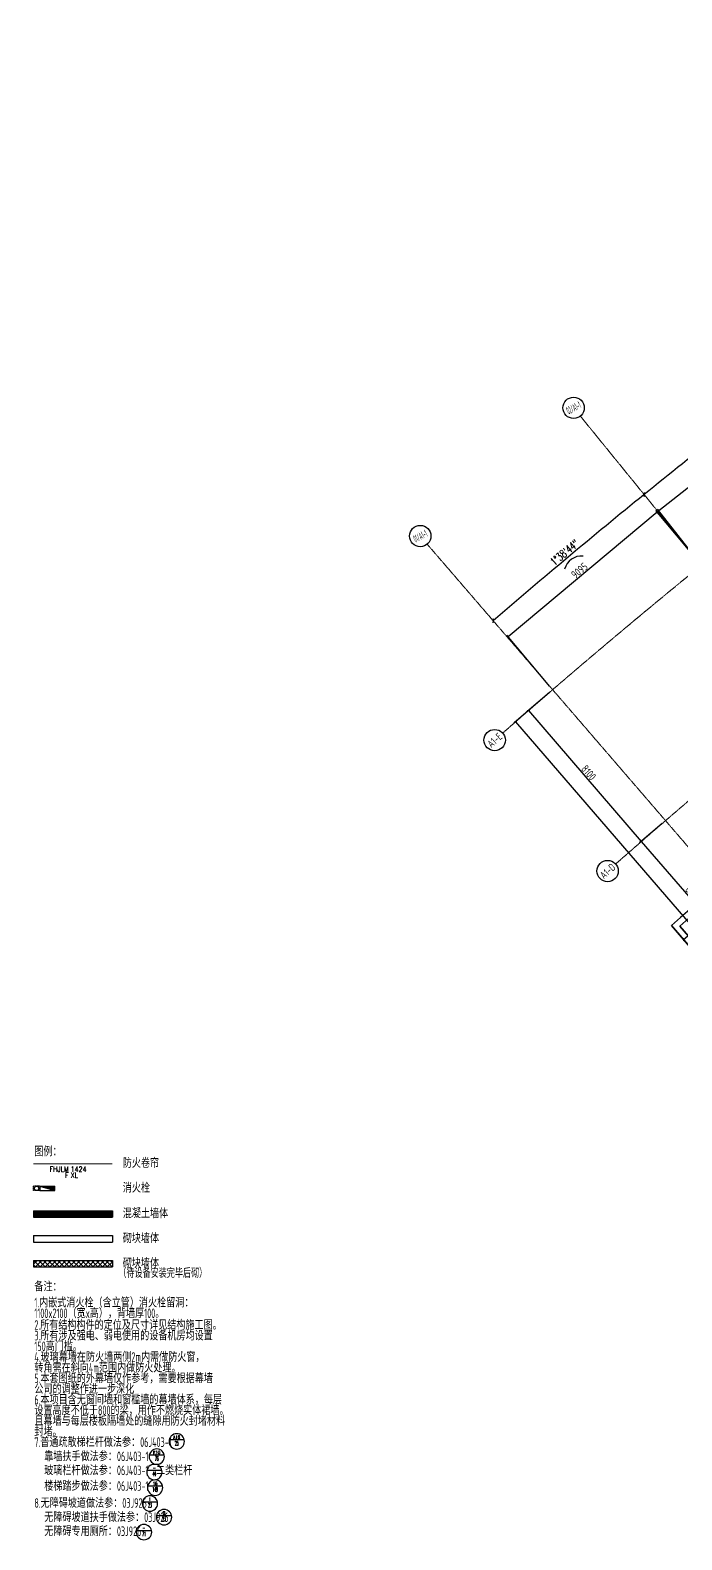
# Model space of a CAD drawing. Header units: millimetres. Extents: x 0 to 12110233, y -6694180 to 0.
# Drawn here: x 11547548 to 11578062, y -6494089 to -6423342 of the extents above; entities that cross this region are included whole.
import ezdxf
from ezdxf.enums import TextEntityAlignment as Align

# ---------------------------------------------------------------- set-up
doc = ezdxf.new("R2010")
doc.units = ezdxf.units.MM
doc.header["$LTSCALE"] = 10
for name, pattern in [('A1-RG-AXIS-3~4F$0$CENTER', [50.8, 31.75, -6.35, 6.35, -6.35]), ('DASHED2', [0.375, 0.25, -0.125]), ('HIDDEN', [0.375, 0.25, -0.125])]:
    doc.linetypes.add(name, pattern=pattern)
for name, color, linetype in [('A-DIMS-100', 1, 'Continuous'), ('A-EQPM', 55, 'Continuous'), ('A-HATH-GRAY', 8, 'Continuous'), ('A-STRS', 50, 'Continuous'), ('A-SYMB', 4, 'Continuous'), ('A-SYMB-AREA', 4, 'Continuous'), ('A-SYMB-DOOR', 3, 'Continuous'), ('A-SYMB-DOOR1', 3, 'Continuous'), ('A-SYMB-DOOR2', 3, 'Continuous'), ('A-SYMB-DOOR3', 3, 'Continuous'), ('A-SYMB-NAME', 4, 'Continuous'), ('A-WALL-CONC', 6, 'Continuous'), ('A1-RG-AXIS-3~4F$0$A-DIMS-100', 1, 'Continuous'), ('A1-RG-AXIS-3~4F$0$A-SYMB-NAME', 13, 'Continuous'), ('A1-RG-AXIS-3~4F$0$A2-RG-AXIS-150$0$A-DIMS-100', 1, 'Continuous'), ('A1-RG-AXIS-3~4F$0$A2-RG-AXIS-150$0$A-SYMB', 4, 'Continuous'), ('A1-RI-F3$0$A-DIMS-1：100', 1, 'Continuous'), ('A1-RI-F3$0$A-TEXT1', 4, 'Continuous'), ('A1-RI-F3$0$A1-RI-F3$0$A-DETL-PEN2', 233, 'Continuous'), ('A1-RI-F3$0$Crescent canopy$0$A-DETL-PEN2', 233, 'Continuous')]:
    doc.layers.add(name, color=color, linetype=linetype)
doc.layers.add('A1-RG-AXIS-3~4F$0$A-GRID', color=1, linetype='A1-RG-AXIS-3~4F$0$CENTER', lineweight=9)
doc.styles.add('A1-RG-AXIS-3~4F$0$A1-RG-AXIS$0$XD2008', font='xd-hzs.shx', dxfattribs={"width": 0.7, "bigfont": 'xd-hztxt.shx'})
doc.styles.add('A1-RG-AXIS-3~4F$0$A2-RG-AXIS-150$0$XD2008', font='romans.shx', dxfattribs={"width": 0.7})
doc.styles.add('A1-RG-AXIS-3~4F$0$XD2008', font='xd-hzs.shx', dxfattribs={"width": 0.7, "bigfont": 'xd-hztxt.shx'})
doc.styles.add('A1-RI-F3$0$ECADI', font='gbeitc.shx', dxfattribs={"width": 0.7, "bigfont": 'gbcbig.shx'})
doc.styles.add('A1-RI-F3$0$XD2008', font='xd-hzs.shx', dxfattribs={"width": 0.7, "bigfont": 'xd-hztxt.shx'})
doc.styles.add('ECADI', font='hzs.shx', dxfattribs={"width": 0.7, "bigfont": 'hztxt.shx'})
doc.styles.add('ECADI-TXT', font='simplex.shx', dxfattribs={"bigfont": 'hztxt.shx'})
doc.dimstyles.new('A1-RG-AXIS-3~4F$0$A2-RG-AXIS-150$0$XD100', dxfattribs={"dimscale": 100, "dimtxt": 5.5, "dimasz": 1.5, "dimexe": 1, "dimexo": 2, "dimgap": 0.5, "dimtad": 1, "dimdec": 0, "dimdsep": 46, "dimtxsty": 'A1-RG-AXIS-3~4F$0$A2-RG-AXIS-150$0$XD2008', "dimblk": 'A1-RG-AXIS-3~4F$0$A2-RG-AXIS-150$0$_ArchTick', "dimcen": 2.5, "dimclrt": 4, "dimaunit": 1, "dimadec": 3, "dimazin": 0, "dimtfac": 1, "dimtdec": 0, "dimtix": 1, "dimtmove": 0, "dimatfit": 3, "dimfxl": 0, "dimtolj": 1, "dimtzin": 0, "dimarcsym": 0})
doc.dimstyles.new('A1-RG-AXIS-3~4F$0$XD100$0', dxfattribs={"dimscale": 100, "dimtxt": 5.5, "dimasz": 1, "dimexe": 1, "dimexo": 2, "dimgap": 0.5, "dimtad": 1, "dimdec": 0, "dimdsep": 46, "dimtxsty": 'A1-RG-AXIS-3~4F$0$XD2008', "dimblk": 'A1-RG-AXIS-3~4F$0$_ArchTick', "dimblk1": 'A1-RG-AXIS-3~4F$0$_ArchTick', "dimblk2": 'A1-RG-AXIS-3~4F$0$_ArchTick', "dimsah": 1, "dimcen": 2.5, "dimclrt": 4, "dimazin": 0, "dimtfac": 1, "dimtdec": 0, "dimtix": 1, "dimtmove": 0, "dimatfit": 3, "dimfxl": 0, "dimtolj": 1, "dimtzin": 0, "dimarcsym": 0})
doc.dimstyles.new('A1-RI-F3$0$XD100$0', dxfattribs={"dimscale": 100, "dimtxt": 3.5, "dimasz": 2, "dimexe": 1, "dimexo": 2, "dimgap": 1, "dimtad": 1, "dimdec": 0, "dimdsep": 46, "dimtxsty": 'A1-RI-F3$0$XD2008', "dimblk1": 'A1-RI-F3$0$_ArchTick', "dimblk2": 'A1-RI-F3$0$_ArchTick', "dimsah": 1, "dimcen": 2.5, "dimclrd": 1, "dimclre": 1, "dimclrt": 4, "dimaunit": 1, "dimadec": 0, "dimazin": 0, "dimtfac": 1, "dimtdec": 0, "dimtix": 1, "dimtmove": 2, "dimatfit": 3, "dimfxl": 0, "dimtolj": 1, "dimtzin": 0, "dimarcsym": 0})

# ---------------------------------------------------------------- blocks, each defined once
blk = doc.blocks.new('A1-RG-AXIS-3~4F$0$_ArchTick')
at = {"color": 0, "linetype": 'ByBlock', "const_width": 0.4}
blk.add_lwpolyline([(-0.5, -0.5), (0.5, 0.5)], dxfattribs=at)
blk = doc.blocks.new('*D706')
at = {"layer": 'A1-RG-AXIS-3~4F$0$A-DIMS-100', "color": 0, "lineweight": -2}
for p, q in [((11571862, -6454379), (11570195, -6455815)), ((11570271, -6455750), (11588352, -6476735)), ((11589943, -6475365), (11588276, -6476801))]:
    blk.add_line(p, q, dxfattribs=at)
at = {"layer": 'A1-RG-AXIS-3~4F$0$A-DIMS-100', "color": 0, "lineweight": -2, "xscale": 100, "yscale": 100, "zscale": 100}
for p, rotation in [((11570271, -6455750), 130.7474706807866), ((11588352, -6476735), 310.7474706807866)]:
    blk.add_blockref('A1-RG-AXIS-3~4F$0$_ArchTick', p, dxfattribs=dict(at, rotation=rotation))
at = {"layer": 'A1-RG-AXIS-3~4F$0$A-DIMS-100', "color": 4, "insert": (11579491, -6466088), "char_height": 375, "attachment_point": 5, "rotation": 310.74747, "style": 'A1-RG-AXIS-3~4F$0$XD2008'}
blk.add_mtext('\\A1;27700', dxfattribs=at)
blk = doc.blocks.new('*D708')
at = {"layer": 'A1-RG-AXIS-3~4F$0$A-DIMS-100', "color": 0, "lineweight": -2}
for p, q in [((11577150, -6460515), (11576089, -6461429)), ((11576165, -6461363), (11580668, -6466592)), ((11581653, -6465743), (11580592, -6466657))]:
    blk.add_line(p, q, dxfattribs=at)
at = {"layer": 'A1-RG-AXIS-3~4F$0$A-DIMS-100', "color": 0, "lineweight": -2, "xscale": 100, "yscale": 100, "zscale": 100}
for p, rotation in [((11576165, -6461363), 130.738476582275), ((11580668, -6466592), 310.738476582275)]:
    blk.add_blockref('A1-RG-AXIS-3~4F$0$_ArchTick', p, dxfattribs=dict(at, rotation=rotation))
at = {"layer": 'A1-RG-AXIS-3~4F$0$A-DIMS-100', "color": 4, "insert": (11578596, -6463822), "char_height": 375, "attachment_point": 5, "rotation": 310.73848, "style": 'A1-RG-AXIS-3~4F$0$XD2008'}
blk.add_mtext('\\A1;6900', dxfattribs=at)
blk = doc.blocks.new('*D709')
at = {"layer": 'A1-RG-AXIS-3~4F$0$A-DIMS-100', "color": 0, "lineweight": -2}
for p, q in [((11571864, -6454377), (11570803, -6455291)), ((11570879, -6455226), (11576165, -6461363)), ((11577150, -6460515), (11576089, -6461429))]:
    blk.add_line(p, q, dxfattribs=at)
at = {"layer": 'A1-RG-AXIS-3~4F$0$A-DIMS-100', "color": 0, "lineweight": -2, "xscale": 100, "yscale": 100, "zscale": 100}
for p, rotation in [((11570879, -6455226), 130.7384765822831), ((11576165, -6461363), 310.7384765822831)]:
    blk.add_blockref('A1-RG-AXIS-3~4F$0$_ArchTick', p, dxfattribs=dict(at, rotation=rotation))
at = {"layer": 'A1-RG-AXIS-3~4F$0$A-DIMS-100', "color": 4, "insert": (11573702, -6458140), "char_height": 375, "attachment_point": 5, "rotation": 310.73848, "style": 'A1-RG-AXIS-3~4F$0$XD2008'}
blk.add_mtext('\\A1;8100', dxfattribs=at)
blk = doc.blocks.new('*D728')
at = {"layer": 'A1-RG-AXIS-3~4F$0$A-DIMS-100', "color": 0, "lineweight": -2}
for p, q in [((11584122, -6440237), (11576983, -6445871)), ((11586004, -6442621), (11584061, -6440159)), ((11578864, -6448255), (11576921, -6445793))]:
    blk.add_line(p, q, dxfattribs=at)
at = {"layer": 'A1-RG-AXIS-3~4F$0$A-DIMS-100', "color": 0, "lineweight": -2, "xscale": 100, "yscale": 100, "zscale": 100}
for p, rotation in [((11584122, -6440237), 38.27934306320378), ((11576983, -6445871), 218.2793430632038)]:
    blk.add_blockref('A1-RG-AXIS-3~4F$0$_ArchTick', p, dxfattribs=dict(at, rotation=rotation))
at = {"layer": 'A1-RG-AXIS-3~4F$0$A-DIMS-100', "color": 4, "insert": (11580406, -6442868), "char_height": 375, "attachment_point": 5, "rotation": 38.27934, "style": 'A1-RG-AXIS-3~4F$0$XD2008'}
blk.add_mtext('\\A1;9095', dxfattribs=at)
blk = doc.blocks.new('*D730')
at = {"layer": 'A1-RG-AXIS-3~4F$0$A-DIMS-100', "color": 0, "lineweight": -2}
for p, q in [((11576910, -6445929), (11569936, -6451766)), ((11578860, -6448259), (11576846, -6445852)), ((11571885, -6454095), (11569871, -6451689))]:
    blk.add_line(p, q, dxfattribs=at)
at = {"layer": 'A1-RG-AXIS-3~4F$0$A-DIMS-100', "color": 0, "lineweight": -2, "xscale": 100, "yscale": 100, "zscale": 100}
for p, rotation in [((11576910, -6445929), 39.92476147491337), ((11569936, -6451766), 219.9247614749133)]:
    blk.add_blockref('A1-RG-AXIS-3~4F$0$_ArchTick', p, dxfattribs=dict(at, rotation=rotation))
at = {"layer": 'A1-RG-AXIS-3~4F$0$A-DIMS-100', "color": 4, "insert": (11573270, -6448665), "char_height": 375, "attachment_point": 5, "rotation": 39.92476, "style": 'A1-RG-AXIS-3~4F$0$XD2008'}
blk.add_mtext('\\A1;9095', dxfattribs=at)
blk = doc.blocks.new('A1-RG-AXIS-3~4F$0$A2-RG-AXIS-150$0$_ArchTick')
at = {"color": 0, "linetype": 'ByBlock', "const_width": 0.4}
blk.add_lwpolyline([(-0.5, -0.5), (0.5, 0.5)], dxfattribs=at)
blk = doc.blocks.new('*D729')
at = {"layer": 'A1-RG-AXIS-3~4F$0$A2-RG-AXIS-150$0$A-DIMS-100', "color": 0, "lineweight": -2, "ltscale": 3}
blk.add_arc((11778732, -6694179), 320963, 127.45663, 129.10205, dxfattribs=at)
at = {"layer": 'A1-RG-AXIS-3~4F$0$A2-RG-AXIS-150$0$A-DIMS-100', "color": 0, "lineweight": -2, "ltscale": 3, "xscale": 150, "yscale": 150, "zscale": 150}
for p, rotation in [((11583535, -6439394), 37.45663385731404), ((11576299, -6445104), 219.1020522690398)]:
    blk.add_blockref('A1-RG-AXIS-3~4F$0$A2-RG-AXIS-150$0$_ArchTick', p, dxfattribs=dict(at, rotation=rotation))
at = {"layer": 'A1-RG-AXIS-3~4F$0$A2-RG-AXIS-150$0$A-DIMS-100', "color": 4, "ltscale": 3, "insert": (11579727, -6442008), "char_height": 375, "attachment_point": 5, "rotation": 38.27934, "style": 'A1-RG-AXIS-3~4F$0$A2-RG-AXIS-150$0$XD2008'}
blk.add_mtext('\\A1;1°38\'44"', dxfattribs=at)
blk = doc.blocks.new('*D731')
at = {"layer": 'A1-RG-AXIS-3~4F$0$A2-RG-AXIS-150$0$A-DIMS-100', "color": 0, "lineweight": -2, "ltscale": 3}
blk.add_arc((11778732, -6694179), 320963, 129.10205, 130.74747, dxfattribs=at)
at = {"layer": 'A1-RG-AXIS-3~4F$0$A2-RG-AXIS-150$0$A-DIMS-100', "color": 0, "lineweight": -2, "ltscale": 3, "xscale": 150, "yscale": 150, "zscale": 150}
for p, rotation in [((11576299, -6445104), 39.10205226903962), ((11569231, -6451019), 220.747470680773)]:
    blk.add_blockref('A1-RG-AXIS-3~4F$0$A2-RG-AXIS-150$0$_ArchTick', p, dxfattribs=dict(at, rotation=rotation))
at = {"layer": 'A1-RG-AXIS-3~4F$0$A2-RG-AXIS-150$0$A-DIMS-100', "color": 4, "ltscale": 3, "insert": (11572569, -6447826), "char_height": 375, "attachment_point": 5, "rotation": 39.92476, "style": 'A1-RG-AXIS-3~4F$0$A2-RG-AXIS-150$0$XD2008'}
blk.add_mtext('\\A1;1°38\'44"', dxfattribs=at)
blk = doc.blocks.new('A1-RG-AXIS-3~4F$0$A1zhouhao')
at = {"color": 13}
blk.add_circle((11937809, -6402822), 500, dxfattribs=at)
at = {"style": 'A1-RG-AXIS-3~4F$0$A1-RG-AXIS$0$XD2008', "width": 0.7}
blk.add_attdef('GRID', text='', height=500, dxfattribs=at).set_placement((11937809, -6402822), align=Align.MIDDLE)
blk = doc.blocks.new('A1-RI-F3$0$A1-RI-F3$0$CRESCENT')
at = {"layer": 'A1-RI-F3$0$A1-RI-F3$0$A-DETL-PEN2'}
for p, q in [((560229, 652416), (572444, 638239)), ((560630, 652388), (572472, 638643))]:
    blk.add_line(p, q, dxfattribs=at)
for radius, start, end in [(319552, 127.92821, 131.19384), (319267, 127.93148, 131.14309)]:
    blk.add_arc((770689, 411957), radius, start, end, dxfattribs=at)
blk = doc.blocks.new('A1-RI-F3$0$_ArchTick')
at = {"color": 0, "linetype": 'ByBlock', "const_width": 0.4}
blk.add_lwpolyline([(-0.5, -0.5), (0.5, 0.5)], dxfattribs=at)
blk = doc.blocks.new('*D533')
at = {"layer": 'A1-RI-F3$0$A-DIMS-1：100', "color": 1, "linetype": 'ByBlock', "lineweight": -2}
for p, q in [((11578148, -6465960), (11580414, -6463995)), ((11579973, -6463486), (11580480, -6464071)), ((11577706, -6465451), (11578213, -6466036))]:
    blk.add_line(p, q, dxfattribs=at)
at = {"layer": 'A1-RI-F3$0$A-DIMS-1：100', "color": 1, "linetype": 'ByBlock', "lineweight": -2, "xscale": 100, "yscale": 100, "zscale": 100}
for p, rotation in [((11580414, -6463995), 40.92488334424444), ((11578148, -6465960), 220.9248833442444)]:
    blk.add_blockref('A1-RI-F3$0$_ArchTick', p, dxfattribs=dict(at, rotation=rotation))
at = {"layer": 'A1-RI-F3$0$A-DIMS-1：100', "color": 4, "linetype": 'ByBlock', "insert": (11579101, -6464770), "char_height": 350, "attachment_point": 5, "rotation": 40.92488, "style": 'A1-RI-F3$0$XD2008'}
blk.add_mtext('\\A1;3000', dxfattribs=at)
blk = doc.blocks.new('A1-RI-F3$0$Crescent canopy$0$CRESCENT')
at = {"layer": 'A1-RI-F3$0$Crescent canopy$0$A-DETL-PEN2'}
for p, q in [((562190, 650141), (560230, 652415)), ((562404, 650330), (560630, 652387))]:
    blk.add_line(p, q, dxfattribs=at)
for radius, start, end in [(318434, 127.92538, 131.20248), (318149, 127.92865, 131.15156)]:
    blk.add_arc((769989, 412830), radius, start, end, dxfattribs=at)
blk = doc.blocks.new('ECADI-TAG-ROOM')
at = {"layer": 'A-SYMB-AREA', "style": 'ECADI', "width": 0.7}
blk.add_attdef('340M2', text='', height=2.5, dxfattribs=at).set_placement((7.17, -1.75), align=Align.MIDDLE_LEFT)
at = {"layer": 'A-SYMB-NAME', "style": 'ECADI', "width": 0.7}
blk.add_attdef('CHINESENAME', (-5.13, 0.09), '', height=4.5, dxfattribs=at)
blk = doc.blocks.new('ECADI-TAG-DOOR')
at = {"layer": 'A-SYMB-DOOR', "style": 'ECADI-TXT', "width": 0.7}
for tag, p in [('门窗主编号1', (-6.41, 7.26)), ('门窗主编号2', (2.08, 7.26))]:
    blk.add_attdef(tag, p, '', height=2.5, dxfattribs=at)
at = {"layer": 'A-SYMB-DOOR', "style": 'ECADI-TXT', "width": 0.7, "flags": 1}
for tag, p in [('洞口尺寸(宽X高)', (-6.42, 1.62)), ('备注', (-6.39, -1.21))]:
    blk.add_attdef(tag, p, '', height=2.5, dxfattribs=at)
at = {"layer": 'A-SYMB-DOOR1', "style": 'ECADI-TXT', "width": 0.7}
blk.add_attdef('门窗辅编号1', (-6.41, 4.41), '', height=2.5, dxfattribs=at)
at = {"layer": 'A-SYMB-DOOR2', "style": 'ECADI-TXT', "width": 0.7}
blk.add_attdef('门窗辅编号2', (-2.86, 4.41), '', height=2.5, dxfattribs=at)
at = {"layer": 'A-SYMB-DOOR3', "style": 'ECADI-TXT', "width": 0.7}
blk.add_attdef('门窗辅编号3', (2.32, 4.41), '', height=2.5, dxfattribs=at)
blk = doc.blocks.new('hydrant')
at = {"layer": 'A-EQPM'}
blk.add_hatch(color=256, dxfattribs=at).paths.add_polyline_path([(200, 0), (0, 0), (0, -700)])
for p, q in [((200, 0), (0, 0)), ((0, -700), (0, 0)), ((0, -700), (200, 0)), ((0, -700), (200, -700)), ((200, -700), (200, 0))]:
    blk.add_line(p, q, dxfattribs=at)
at = {"layer": 'A-EQPM', "linetype": 'HIDDEN', "lineweight": -2, "ltscale": 0.2}
for p, q in [((0, -700), (0, -1000)), ((200, -700), (200, -1000)), ((200, -1000), (0, -1000))]:
    blk.add_line(p, q, dxfattribs=at)
at = {"layer": 'A-EQPM'}
blk.add_circle((100, -850), 100, dxfattribs=at)
blk = doc.blocks.new('ECADI-TAG-DWGREF')
at = {"color": 1}
blk.add_line((-5.9, 1.1), (5.9, 1.1), dxfattribs=at)
blk.add_circle((0, 0), 6, dxfattribs=at)
at = {"style": 'ECADI-TXT', "width": 0.7}
blk.add_attdef('88-888', text='', height=2.5, dxfattribs=at).set_placement((0, 0.3), align=Align.TOP_CENTER)
blk.add_attdef('88', text='', height=2.5, dxfattribs=at).set_placement((0, 2.1), align=Align.CENTER)
blk = doc.blocks.new('A1-RG-AXIS-3~4F')
at = {"layer": 'A1-RG-AXIS-3~4F$0$A-GRID', "linetype": 'A1-RG-AXIS-3~4F$0$CENTER', "ltscale": 0.05}
blk.add_lwpolyline([(11682866.1, -6392336.6, 0.1037295), (11569674.9, -6456283.6, 0.1037295)], format="xyb", dxfattribs=at)
for points in [[(11599551.6, -6473713.4), (11573311.8, -6441427.7)], [(11566139, -6447430.3), (11593295, -6478949.3)]]:
    blk.add_lwpolyline(points, dxfattribs=at)
blk.add_arc((11778731.9, -6694178.6), 308600, 107.574373, 131.323037, dxfattribs=at)
at = {"layer": 'A1-RG-AXIS-3~4F$0$A2-RG-AXIS-150$0$A-SYMB', "ltscale": 3}
blk.add_arc((11573373.6, -6448805.4), 824, 85.310644, 165.71288, dxfattribs=at)
at = {"layer": 'A1-RG-AXIS-3~4F$0$A-SYMB-NAME', "linetype": 'ByBlock'}
ref = blk.add_blockref('A1-RG-AXIS-3~4F$0$A1zhouhao', (-1973406.4, -6392145.4), dxfattribs=dict(at, rotation=28.00000001480177))
ref.add_attrib('GRID', '02/A1-1', dxfattribs={"layer": '0', "color": 4, "height": 350, "rotation": 28, "style": 'A1-RG-AXIS-3~4F$0$A1-RG-AXIS$0$XD2008', "width": 0.4}).set_placement((11572996.4, -6441039.7), align=Align.MIDDLE)
ref = blk.add_blockref('A1-RG-AXIS-3~4F$0$A1zhouhao', (-1980590.2, -6398157.3), dxfattribs=dict(at, rotation=28.00000001480177))
ref.add_attrib('GRID', '01/A1-1', dxfattribs={"layer": '0', "color": 4, "height": 350, "rotation": 28, "style": 'A1-RG-AXIS-3~4F$0$A1-RG-AXIS$0$XD2008', "width": 0.4}).set_placement((11565812.6, -6447051.5), align=Align.MIDDLE)
ref = blk.add_blockref('A1-RG-AXIS-3~4F$0$A1zhouhao', (-1626996.4, -9516875.9), dxfattribs=dict(at, rotation=41.26308743724677))
ref.add_attrib('GRID', 'A1-E', dxfattribs={"layer": '0', "color": 4, "height": 350, "rotation": 41.263087, "style": 'A1-RG-AXIS-3~4F$0$A1-RG-AXIS$0$XD2008', "width": 0.7}).set_placement((11569299, -6456613.4), align=Align.MIDDLE)
ref = blk.add_blockref('A1-RG-AXIS-3~4F$0$A1zhouhao', (-1620985.7, -9526129.9), dxfattribs=dict(at, rotation=41.27662153637569))
ref.add_attrib('GRID', 'A1-D', dxfattribs={"layer": '0', "color": 4, "height": 350, "rotation": 41.276622, "style": 'A1-RG-AXIS-3~4F$0$A1-RG-AXIS$0$XD2008', "width": 0.7}).set_placement((11574586.4, -6462750.3), align=Align.MIDDLE)
at = {"layer": 'A1-RG-AXIS-3~4F$0$A-DIMS-100'}
for p1, p2, distance, picture, middle in [((11586127.4, -6442777.8), (11578988.1, -6448411.9), -3236.4, '*D728', (11580405.7, -6442867.9)), ((11578988.1, -6448411.9), (11572013.5, -6454248.7), -3237.7, '*D730', (11573270.5, -6448665.2)), ((11572013.5, -6454248.7), (11590094, -6475234), -2300, '*D706', (11579491.2, -6466087.6)), ((11572015.8, -6454246.7), (11577301.9, -6460384), -1500.7, '*D709', (11573701.7, -6458139.7)), ((11577301.9, -6460384), (11581804.9, -6465612.2), -1500.7, '*D708', (11578596.3, -6463822.5))]:
    dim = blk.add_aligned_dim(p1=p1, p2=p2, distance=distance, dimstyle='A1-RG-AXIS-3~4F$0$XD100$0', override={"dimtxt": 3.75}, dxfattribs=at)
    dim.commit()
    dim.dimension.update_dxf_attribs({"geometry": picture, "text_midpoint": middle})
at = {"layer": 'A1-RG-AXIS-3~4F$0$A2-RG-AXIS-150$0$A-DIMS-100', "ltscale": 3}
for base, line1, line2, picture, middle in [((11581104.8006, -6441273.9052), ((11580653.9597, -6435633.4466), (11605955.9287, -6468659.3414)), ((11599551.6042, -6473713.4241), (11573311.7619, -6441427.6682)), '*D729', (11579727.3288, -6442008.2336)), ((11573924.3771, -6447052.8556), ((11599551.6042, -6473713.4241), (11573311.7619, -6441427.6682)), ((11566138.9669, -6447430.3246), (11593295.0436, -6478949.3167)), '*D731', (11572568.5587, -6447826.4339))]:
    dim = blk.add_angular_dim_2l(base=base, line1=line1, line2=line2, dimstyle='A1-RG-AXIS-3~4F$0$A2-RG-AXIS-150$0$XD100', override={"dimtxt": 3.75, "dimadec": 4}, dxfattribs=at)
    dim.commit()
    dim.dimension.update_dxf_attribs({"geometry": picture, "text_midpoint": middle})
blk = doc.blocks.new('A1-RI-F3')
for name, p in [('A1-RG-AXIS-3~4F', (0, 0)), ('A1-RI-F3$0$Crescent canopy$0$CRESCENT', (11017346, -7117715.9))]:
    blk.add_blockref(name, p)
at = {"layer": 'A1-RI-F3$0$Crescent canopy$0$A-DETL-PEN2'}
blk.add_blockref('A1-RI-F3$0$A1-RI-F3$0$CRESCENT', (11017346, -7117715.9), dxfattribs=at)
at = {"layer": 'A1-RI-F3$0$A-TEXT1', "style": 'A1-RI-F3$0$ECADI', "width": 0.7}
for tag, p in [('（-0.050）', (11743140.2, -6434229.8)), ('（结构标高）', (11749919, -6434229.8))]:
    blk.add_attdef(tag, p, '', height=321.4, dxfattribs=at)
at = {"layer": 'A1-RI-F3$0$A-DIMS-1：100', "linetype": 'ByBlock'}
dim = blk.add_aligned_dim(p1=(11577575.1, -6465299.9), p2=(11579841.9, -6463334.7), distance=-874, dimstyle='A1-RI-F3$0$XD100$0', override={"dimasz": 1, "dimadec": 2, "dimazin": 2}, dxfattribs=at)
dim.commit()
dim.dimension.update_dxf_attribs({"geometry": '*D533', "text_midpoint": (11579100.9, -6464770)})

msp = doc.modelspace()

# ---------------------------------------------------------------- hatches: boundary and pattern name
at = {"layer": 'A-HATH-GRAY'}
h = msp.add_hatch(dxfattribs=at)
h.set_pattern_fill('ANSI37', color=256, scale=50)
h.set_pattern_definition([(45, (-130579.82, -87355.13), (-112.2532015, 112.2532015), []), (135, (-130579.82, -87355.13), (-112.2532015, -112.2532015), [])])
h.paths.add_polyline_path([(11551396, -6481000), (11547698, -6481000), (11547698, -6481300), (11551396, -6481300)])

# ---------------------------------------------------------------- linework, layer by layer
at = {"layer": 'A-DIMS-100'}
msp.add_line((11551396, -6478668), (11551396, -6478968), dxfattribs=at)
at = {"layer": 'A-HATH-GRAY', "const_width": 300}
msp.add_lwpolyline([(11551396, -6478818), (11547698, -6478818)], dxfattribs=at)
at = {"layer": 'A-STRS', "linetype": 'DASHED2', "ltscale": 2.5, "const_width": 50}
msp.add_lwpolyline([(11547698, -6476472), (11551396, -6476472)], dxfattribs=at)
at = {"layer": 'A-WALL-CONC'}
for p, q in [((11547698, -6478668), (11547698, -6478968)), ((11547698, -6478668), (11551396, -6478668)), ((11547698, -6478968), (11551396, -6478968)), ((11547698, -6479834), (11547698, -6480134)), ((11547698, -6479834), (11551396, -6479834)), ((11547698, -6480134), (11551396, -6480134)), ((11551396, -6479834), (11551396, -6480134)), ((11547698, -6481000), (11547698, -6481300)), ((11547698, -6481000), (11551396, -6481000)), ((11551396, -6481000), (11551396, -6481300)), ((11547698, -6481300), (11551396, -6481300))]:
    msp.add_line(p, q, dxfattribs=at)

# ---------------------------------------------------------------- block references
msp.add_blockref('A1-RI-F3', (0, 0))
at = {"layer": 'A-EQPM', "rotation": 270}
msp.add_blockref('hydrant', (11548698, -6477521), dxfattribs=at)
at = {"layer": 'A-SYMB'}
ref = msp.add_blockref('ECADI-TAG-ROOM', (11548256, -6476125), dxfattribs=dict(at, xscale=100, yscale=100, zscale=100))
ref.add_attrib('CHINESENAME', '图例：', (11547743, -6476116), dxfattribs={"layer": 'A-SYMB-NAME', "height": 450, "style": 'ECADI', "width": 0.7})
ref = msp.add_blockref('ECADI-TAG-ROOM', (11552396, -6476666), dxfattribs=dict(at, xscale=100, yscale=100, zscale=100))
ref.add_attrib('CHINESENAME', '防火卷帘', (11551883, -6476657), dxfattribs={"layer": 'A-SYMB-NAME', "height": 450, "style": 'ECADI', "width": 0.7})
ref = msp.add_blockref('ECADI-TAG-ROOM', (11552396, -6477827), dxfattribs=dict(at, xscale=100, yscale=100, zscale=100))
ref.add_attrib('CHINESENAME', '消火栓', (11551883, -6477818), dxfattribs={"layer": 'A-SYMB-NAME', "height": 450, "style": 'ECADI', "width": 0.7})
ref = msp.add_blockref('ECADI-TAG-ROOM', (11552396, -6479024), dxfattribs=dict(at, xscale=100, yscale=100, zscale=100))
ref.add_attrib('CHINESENAME', '混凝土墙体', (11551883, -6479015), dxfattribs={"layer": 'A-SYMB-NAME', "height": 450, "style": 'ECADI', "width": 0.7})
ref = msp.add_blockref('ECADI-TAG-ROOM', (11552396, -6480190), dxfattribs=dict(at, xscale=100, yscale=100, zscale=100))
ref.add_attrib('CHINESENAME', '砌块墙体', (11551883, -6480181), dxfattribs={"layer": 'A-SYMB-NAME', "height": 450, "style": 'ECADI', "width": 0.7})
ref = msp.add_blockref('ECADI-TAG-ROOM', (11552396, -6481356), dxfattribs=dict(at, xscale=100, yscale=100, zscale=100))
ref.add_attrib('CHINESENAME', '砌块墙体', (11551883, -6481348), dxfattribs={"layer": 'A-SYMB-NAME', "height": 450, "style": 'ECADI', "width": 0.7})
ref.add_attrib('340M2', '（待设备安装完毕后砌）', dxfattribs={"layer": 'A-SYMB-AREA', "height": 400, "style": 'ECADI', "width": 0.7}).set_placement((11551676, -6481607), align=Align.MIDDLE_LEFT)
ref = msp.add_blockref('ECADI-TAG-ROOM', (11548256, -6482457), dxfattribs=dict(at, xscale=100, yscale=100, zscale=100))
ref.add_attrib('CHINESENAME', '备注：', (11547743, -6482449), dxfattribs={"layer": 'A-SYMB-NAME', "height": 450, "style": 'ECADI', "width": 0.7})
ref = msp.add_blockref('ECADI-TAG-ROOM', (11548256, -6483207), dxfattribs=dict(at, xscale=100, yscale=100, zscale=100))
ref.add_attrib('CHINESENAME', '1.内嵌式消火栓（含立管）消火栓留洞：', (11547743, -6483198), dxfattribs={"layer": 'A-SYMB-NAME', "height": 450, "style": 'ECADI', "width": 0.7})
ref = msp.add_blockref('ECADI-TAG-ROOM', (11548256, -6483707), dxfattribs=dict(at, xscale=100, yscale=100, zscale=100))
ref.add_attrib('CHINESENAME', '1100x2100（宽x高），背墙厚100。', (11547743, -6483698), dxfattribs={"layer": 'A-SYMB-NAME', "height": 450, "style": 'ECADI', "width": 0.7})
ref = msp.add_blockref('ECADI-TAG-ROOM', (11548256, -6484254), dxfattribs=dict(at, xscale=100, yscale=100, zscale=100))
ref.add_attrib('CHINESENAME', '2.所有结构构件的定位及尺寸详见结构施工图。', (11547743, -6484246), dxfattribs={"layer": 'A-SYMB-NAME', "height": 450, "style": 'ECADI', "width": 0.7})
ref = msp.add_blockref('ECADI-TAG-ROOM', (11548256, -6484754), dxfattribs=dict(at, xscale=100, yscale=100, zscale=100))
ref.add_attrib('CHINESENAME', '3.所有涉及强电、弱电使用的设备机房均设置', (11547743, -6484746), dxfattribs={"layer": 'A-SYMB-NAME', "height": 450, "style": 'ECADI', "width": 0.7})
ref = msp.add_blockref('ECADI-TAG-ROOM', (11548256, -6485254), dxfattribs=dict(at, xscale=100, yscale=100, zscale=100))
ref.add_attrib('CHINESENAME', '150高门槛。', (11547743, -6485246), dxfattribs={"layer": 'A-SYMB-NAME', "height": 450, "style": 'ECADI', "width": 0.7})
ref = msp.add_blockref('ECADI-TAG-ROOM', (11548256, -6485754), dxfattribs=dict(at, xscale=100, yscale=100, zscale=100))
ref.add_attrib('CHINESENAME', '4.玻璃幕墙在防火墙两侧2m内需做防火窗，', (11547743, -6485746), dxfattribs={"layer": 'A-SYMB-NAME', "height": 450, "style": 'ECADI', "width": 0.7})
ref = msp.add_blockref('ECADI-TAG-ROOM', (11548256, -6486254), dxfattribs=dict(at, xscale=100, yscale=100, zscale=100))
ref.add_attrib('CHINESENAME', '转角需在斜向4m范围内做防火处理。', (11547743, -6486246), dxfattribs={"layer": 'A-SYMB-NAME', "height": 450, "style": 'ECADI', "width": 0.7})
ref = msp.add_blockref('ECADI-TAG-ROOM', (11548256, -6487254), dxfattribs=dict(at, xscale=100, yscale=100, zscale=100))
ref.add_attrib('CHINESENAME', '公司的调整作进一步深化', (11547743, -6487246), dxfattribs={"layer": 'A-SYMB-NAME', "height": 450, "style": 'ECADI', "width": 0.7})
ref = msp.add_blockref('ECADI-TAG-ROOM', (11548256, -6486754), dxfattribs=dict(at, xscale=100, yscale=100, zscale=100))
ref.add_attrib('CHINESENAME', '5.本套图纸的外幕墙仅作参考，需要根据幕墙', (11547743, -6486746), dxfattribs={"layer": 'A-SYMB-NAME', "height": 450, "style": 'ECADI', "width": 0.7})
ref = msp.add_blockref('ECADI-TAG-ROOM', (11548256, -6487753), dxfattribs=dict(at, xscale=100, yscale=100, zscale=100))
ref.add_attrib('CHINESENAME', '6.本项目含无窗间墙和窗槛墙的幕墙体系，每层', (11547743, -6487744), dxfattribs={"layer": 'A-SYMB-NAME', "height": 450, "style": 'ECADI', "width": 0.7})
ref = msp.add_blockref('ECADI-TAG-ROOM', (11548256, -6488253), dxfattribs=dict(at, xscale=100, yscale=100, zscale=100))
ref.add_attrib('CHINESENAME', '设置高度不低于800的梁，用作不燃烧实体裙墙。', (11547743, -6488244), dxfattribs={"layer": 'A-SYMB-NAME', "height": 450, "style": 'ECADI', "width": 0.7})
ref = msp.add_blockref('ECADI-TAG-ROOM', (11548256, -6489253), dxfattribs=dict(at, xscale=100, yscale=100, zscale=100))
ref.add_attrib('CHINESENAME', '封堵。', (11547743, -6489244), dxfattribs={"layer": 'A-SYMB-NAME', "height": 450, "style": 'ECADI', "width": 0.7})
ref = msp.add_blockref('ECADI-TAG-ROOM', (11548256, -6488753), dxfattribs=dict(at, xscale=100, yscale=100, zscale=100))
ref.add_attrib('CHINESENAME', '且幕墙与每层楼板隔墙处的缝隙用防火封堵材料', (11547743, -6488744), dxfattribs={"layer": 'A-SYMB-NAME', "height": 450, "style": 'ECADI', "width": 0.7})
ref = msp.add_blockref('ECADI-TAG-ROOM', (11548256, -6489746), dxfattribs=dict(at, xscale=100, yscale=100, zscale=100))
ref.add_attrib('CHINESENAME', '7.普通疏散梯栏杆做法参：06J403-1', (11547743, -6489737), dxfattribs={"layer": 'A-SYMB-NAME', "height": 450, "style": 'ECADI', "width": 0.7})
ref = msp.add_blockref('ECADI-TAG-DWGREF', (11554409, -6489477), dxfattribs=dict(at, xscale=-60, yscale=60, zscale=60))
ref.add_attrib('88-888', '25', dxfattribs={"layer": '0', "height": 210, "style": 'ECADI-TXT', "width": 0.4}).set_placement((11554409, -6489459), align=Align.TOP_CENTER)
ref.add_attrib('88', 'A16', dxfattribs={"layer": '0', "height": 150, "style": 'ECADI-TXT', "width": 0.7}).set_placement((11554406, -6489354), align=Align.CENTER)
ref = msp.add_blockref('ECADI-TAG-ROOM', (11548718, -6490412), dxfattribs=dict(at, xscale=100, yscale=100, zscale=100))
ref.add_attrib('CHINESENAME', '靠墙扶手做法参：06J403-1', (11548206, -6490403), dxfattribs={"layer": 'A-SYMB-NAME', "height": 450, "style": 'ECADI', "width": 0.7})
ref = msp.add_blockref('ECADI-TAG-DWGREF', (11553476, -6490191), dxfattribs=dict(at, xscale=-60, yscale=60, zscale=60))
ref.add_attrib('88-888', '76', dxfattribs={"layer": '0', "height": 210, "style": 'ECADI-TXT', "width": 0.4}).set_placement((11553476, -6490172), align=Align.TOP_CENTER)
ref.add_attrib('88', 'K10', dxfattribs={"layer": '0', "height": 150, "style": 'ECADI-TXT', "width": 0.7}).set_placement((11553473, -6490068), align=Align.CENTER)
ref = msp.add_blockref('ECADI-TAG-ROOM', (11548718, -6491069), dxfattribs=dict(at, xscale=100, yscale=100, zscale=100))
ref.add_attrib('CHINESENAME', '玻璃栏杆做法参：06J403-1  二类栏杆', (11548206, -6491060), dxfattribs={"layer": 'A-SYMB-NAME', "height": 450, "style": 'ECADI', "width": 0.7})
ref = msp.add_blockref('ECADI-TAG-DWGREF', (11553363, -6490913), dxfattribs=dict(at, xscale=-60, yscale=60, zscale=60))
ref.add_attrib('88-888', '44', dxfattribs={"layer": '0', "height": 210, "style": 'ECADI-TXT', "width": 0.4}).set_placement((11553363, -6490894), align=Align.TOP_CENTER)
ref.add_attrib('88', '-', dxfattribs={"layer": '0', "height": 150, "style": 'ECADI-TXT', "width": 0.7}).set_placement((11553360, -6490790), align=Align.CENTER)
ref = msp.add_blockref('ECADI-TAG-ROOM', (11548718, -6491802), dxfattribs=dict(at, xscale=100, yscale=100, zscale=100))
ref.add_attrib('CHINESENAME', '楼梯踏步做法参：06J403-1', (11548206, -6491793), dxfattribs={"layer": 'A-SYMB-NAME', "height": 450, "style": 'ECADI', "width": 0.7})
ref = msp.add_blockref('ECADI-TAG-DWGREF', (11553398, -6491645), dxfattribs=dict(at, xscale=-60, yscale=60, zscale=60))
ref.add_attrib('88-888', '149', dxfattribs={"layer": '0', "height": 210, "style": 'ECADI-TXT', "width": 0.4}).set_placement((11553398, -6491627), align=Align.TOP_CENTER)
ref.add_attrib('88', '16', dxfattribs={"layer": '0', "height": 150, "style": 'ECADI-TXT', "width": 0.7}).set_placement((11553395, -6491522), align=Align.CENTER)
ref = msp.add_blockref('ECADI-TAG-ROOM', (11548256, -6492597), dxfattribs=dict(at, xscale=100, yscale=100, zscale=100))
ref.add_attrib('CHINESENAME', '8.无障碍坡道做法参：03J926', (11547743, -6492589), dxfattribs={"layer": 'A-SYMB-NAME', "height": 450, "style": 'ECADI', "width": 0.7})
ref = msp.add_blockref('ECADI-TAG-DWGREF', (11553155, -6492387), dxfattribs=dict(at, xscale=-60, yscale=60, zscale=60))
ref.add_attrib('88-888', '23', dxfattribs={"layer": '0', "height": 210, "style": 'ECADI-TXT', "width": 0.4}).set_placement((11553155, -6492369), align=Align.TOP_CENTER)
ref.add_attrib('88', '1', dxfattribs={"layer": '0', "height": 150, "style": 'ECADI-TXT', "width": 0.7}).set_placement((11553152, -6492264), align=Align.CENTER)
ref = msp.add_blockref('ECADI-TAG-ROOM', (11548718, -6493264), dxfattribs=dict(at, xscale=100, yscale=100, zscale=100))
ref.add_attrib('CHINESENAME', '无障碍坡道扶手做法参：03J926', (11548206, -6493255), dxfattribs={"layer": 'A-SYMB-NAME', "height": 450, "style": 'ECADI', "width": 0.7})
ref = msp.add_blockref('ECADI-TAG-DWGREF', (11553815, -6493029), dxfattribs=dict(at, xscale=-60, yscale=60, zscale=60))
ref.add_attrib('88-888', '23', dxfattribs={"layer": '0', "height": 210, "style": 'ECADI-TXT', "width": 0.4}).set_placement((11553815, -6493010), align=Align.TOP_CENTER)
ref.add_attrib('88', 'B', dxfattribs={"layer": '0', "height": 150, "style": 'ECADI-TXT', "width": 0.7}).set_placement((11553813, -6492906), align=Align.CENTER)
ref = msp.add_blockref('ECADI-TAG-ROOM', (11548718, -6493921), dxfattribs=dict(at, xscale=100, yscale=100, zscale=100))
ref.add_attrib('CHINESENAME', '无障碍专用厕所：03J926', (11548206, -6493912), dxfattribs={"layer": 'A-SYMB-NAME', "height": 450, "style": 'ECADI', "width": 0.7})
ref = msp.add_blockref('ECADI-TAG-DWGREF', (11552876, -6493729), dxfattribs=dict(at, xscale=-60, yscale=60, zscale=60))
ref.add_attrib('88-888', '71', dxfattribs={"layer": '0', "height": 210, "style": 'ECADI-TXT', "width": 0.4}).set_placement((11552876, -6493711), align=Align.TOP_CENTER)
ref.add_attrib('88', '-', dxfattribs={"layer": '0', "height": 150, "style": 'ECADI-TXT', "width": 0.7}).set_placement((11552873, -6493606), align=Align.CENTER)
at = {"layer": 'A-SYMB-DOOR'}
ref = msp.add_blockref('ECADI-TAG-DOOR', (11549577, -6477569), dxfattribs=dict(at, xscale=100, yscale=100, zscale=100))
ref.add_attrib('门窗主编号1', 'FHJLM', dxfattribs={"height": 250, "style": 'ECADI-TXT', "width": 0.7}).set_placement((11549347, -6476841), align=Align.RIGHT)
ref.add_attrib('门窗主编号2', '1424', (11549446, -6476845, 333), dxfattribs={"height": 250, "style": 'ECADI-TXT', "width": 0.7})
ref.add_attrib('门窗辅编号1', 'F', dxfattribs={"layer": 'A-SYMB-DOOR1', "height": 250, "rotation": 359.80575, "style": 'ECADI-TXT', "width": 0.7}).set_placement((11549346, -6477128), align=Align.RIGHT)
ref.add_attrib('门窗辅编号2', 'XL', (11549443, -6477128), dxfattribs={"layer": 'A-SYMB-DOOR2', "height": 250, "style": 'ECADI-TXT', "width": 0.7})

doc.saveas('drawing.dxf')
